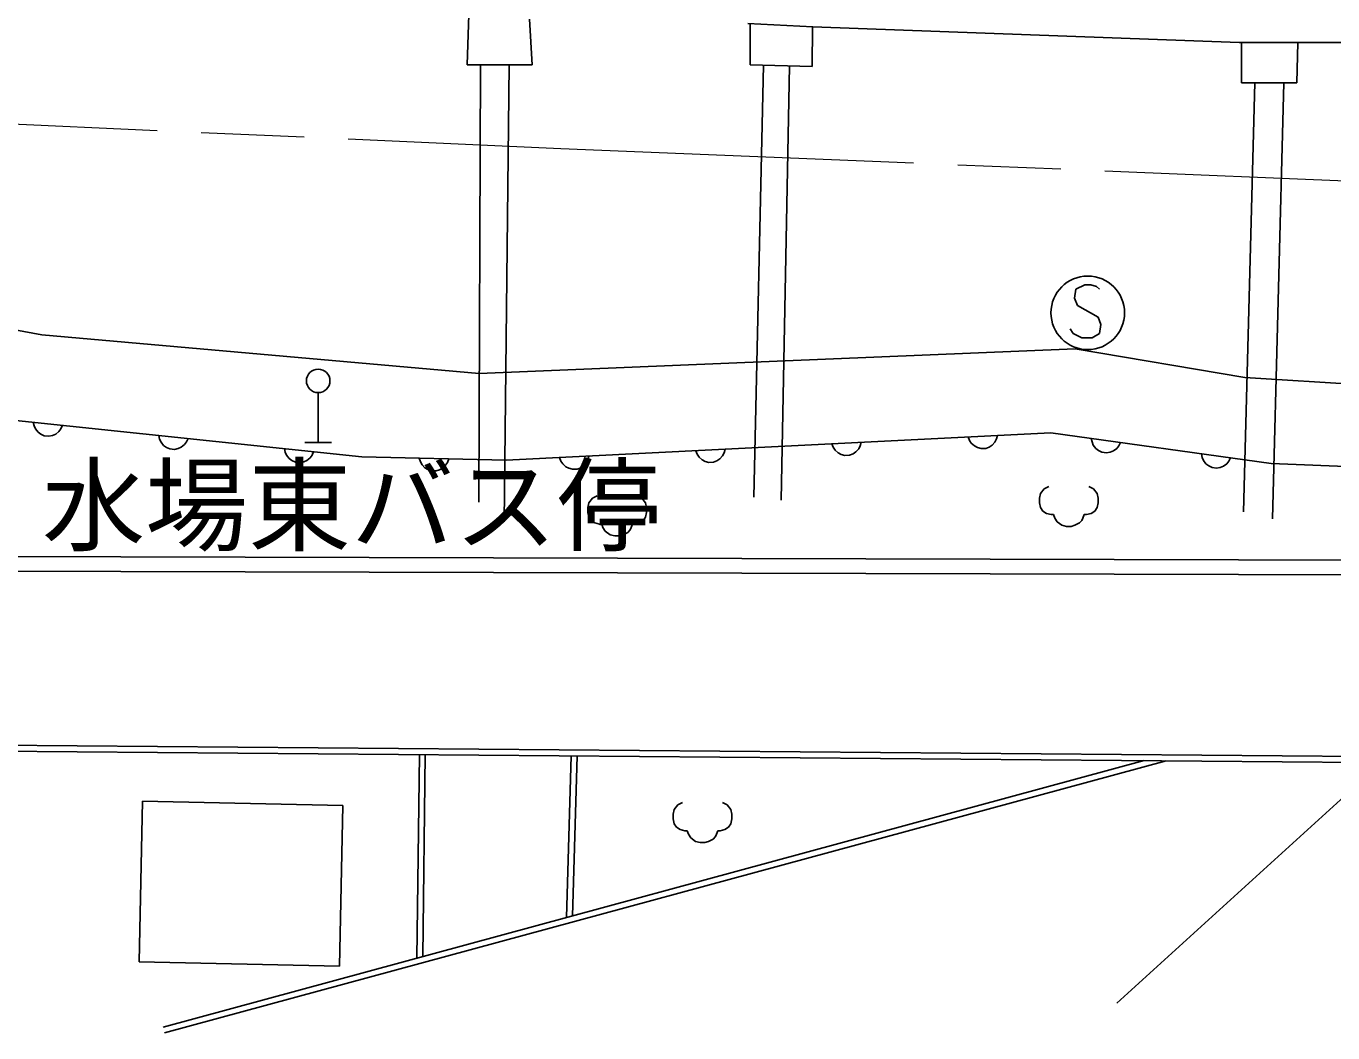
# Model space of a CAD drawing. Units: millimetres, scale not verified. Extents: x 40000 to 680000, y 20000 to 380000.
# Drawn here: x 277564 to 321962, y 248233 to 282448 of the extents above; entities that cross this region are included whole.
import ezdxf
from ezdxf.enums import TextEntityAlignment as Align

# ---------------------------------------------------------------- set-up
doc = ezdxf.new("R2010")
doc.units = ezdxf.units.MM
doc.header["$LTSCALE"] = 1000
doc.linetypes.add('CHAIN', pattern=[18.5, 12, -1.5, 3.5, -1.5])
for name, color, linetype, lineweight in [('M-BGD', 7, 'Continuous', 25), ('M-BGD-EXST', 7, 'Continuous', 25), ('M-BMK', 2, 'CHAIN', 13), ('M-STR-STRC', 7, 'Continuous', 25)]:
    doc.layers.add(name, color=color, linetype=linetype, lineweight=lineweight)
doc.styles.add('ＭＳ ゴシック', font='')
doc.styles.get('ＭＳ ゴシック').set_extended_font_data('MS Gothic')

msp = doc.modelspace()

# ---------------------------------------------------------------- linework, layer by layer
at = {"layer": 'M-BGD'}
for p, q in [((292601, 282847), (292544, 281130)), ((294753, 281130), (294661, 282680)), ((302084, 282543), (304292, 282420)), ((302166, 282538), (302164, 281130)), ((304275, 281081), (304276, 282421)), ((304292, 282420), (318777, 281895)), ((318777, 281895), (320741, 281895)), ((318853, 281895), (318853, 280518)), ((320738, 280518), (320770, 281895)), ((320741, 281895), (330875, 281876)), ((292544, 281130), (294753, 281130)), ((293002, 281130), (292943, 266275)), ((293981, 281130), (293802, 265600)), ((302164, 281130), (304275, 281081)), ((302619, 281119), (302286, 266437)), ((303505, 281098), (303218, 266339)), ((318853, 280518), (320738, 280518)), ((319311, 280518), (318924, 265946)), ((320292, 280518), (319906, 265701)), ((287487, 269992), (287487, 268292)), ((276170, 269159), (288967, 267815)), ((277806, 268987), (277833, 268863)), ((277833, 268863), (277882, 268758)), ((277882, 268758), (277971, 268648)), ((277971, 268648), (278064, 268578)), ((278568, 268585), (278678, 268674)), ((278678, 268674), (278748, 268767)), ((278748, 268767), (278800, 268882)), ((303569, 268183), (312379, 268631)), ((312379, 268631), (319863, 267588)), ((278064, 268578), (278180, 268525)), ((278180, 268525), (278339, 268509)), ((278339, 268509), (278462, 268536)), ((278462, 268536), (278568, 268585)), ((282072, 268539), (282099, 268416)), ((282099, 268416), (282148, 268310)), ((282148, 268310), (282237, 268200)), ((282237, 268200), (282330, 268130)), ((282834, 268137), (282944, 268226)), ((282944, 268226), (283014, 268319)), ((283014, 268319), (283066, 268435)), ((287037, 268292), (287937, 268292)), ((293876, 267692), (303569, 268183)), ((304941, 268254), (304987, 268136)), ((305851, 268080), (305905, 268183)), ((305905, 268183), (305939, 268304)), ((309566, 268488), (309612, 268371)), ((309612, 268371), (309677, 268274)), ((309677, 268274), (309782, 268179)), ((309782, 268179), (309885, 268124)), ((310285, 268144), (310382, 268209)), ((310382, 268209), (310476, 268314)), ((310476, 268314), (310531, 268417)), ((310531, 268417), (310565, 268539)), ((313755, 268439), (313778, 268315)), ((313778, 268315), (313823, 268208)), ((313823, 268208), (313908, 268095)), ((314616, 268097), (314689, 268188)), ((314689, 268188), (314745, 268301)), ((282330, 268130), (282445, 268077)), ((282445, 268077), (282605, 268061)), ((282605, 268061), (282728, 268088)), ((282728, 268088), (282834, 268137)), ((286337, 268091), (286365, 267968)), ((286365, 267968), (286414, 267862)), ((286414, 267862), (286503, 267752)), ((286503, 267752), (286596, 267682)), ((287100, 267689), (287209, 267778)), ((287209, 267778), (287280, 267872)), ((287280, 267872), (287332, 267987)), ((288967, 267815), (293876, 267692)), ((290922, 267766), (290959, 267645)), ((291878, 267622), (291921, 267741)), ((295689, 267784), (295735, 267667)), ((296654, 267713), (296688, 267835)), ((300315, 268019), (300361, 267901)), ((300361, 267901), (300426, 267804)), ((300426, 267804), (300531, 267710)), ((301033, 267675), (301130, 267740)), ((301130, 267740), (301225, 267845)), ((301225, 267845), (301280, 267948)), ((301280, 267948), (301314, 268070)), ((304987, 268136), (305052, 268039)), ((305052, 268039), (305157, 267944)), ((305157, 267944), (305259, 267889)), ((305259, 267889), (305381, 267856)), ((305381, 267856), (305541, 267864)), ((305541, 267864), (305659, 267910)), ((305659, 267910), (305756, 267975)), ((305756, 267975), (305851, 268080)), ((309885, 268124), (310007, 268090)), ((310007, 268090), (310167, 268098)), ((310167, 268098), (310285, 268144)), ((313908, 268095), (313999, 268022)), ((313999, 268022), (314113, 267965)), ((314113, 267965), (314271, 267943)), ((314271, 267943), (314395, 267966)), ((314395, 267966), (314503, 268012)), ((314503, 268012), (314616, 268097)), ((317497, 267918), (317520, 267793)), ((317520, 267793), (317566, 267686)), ((318431, 267666), (318487, 267780)), ((286596, 267682), (286711, 267630)), ((286711, 267630), (286870, 267613)), ((286870, 267613), (286994, 267640)), ((286994, 267640), (287100, 267689)), ((290959, 267645), (291016, 267544)), ((291016, 267544), (291114, 267441)), ((291114, 267441), (291212, 267379)), ((291212, 267379), (291331, 267336)), ((291331, 267336), (291491, 267332)), ((291491, 267332), (291612, 267369)), ((291612, 267369), (291713, 267426)), ((291713, 267426), (291816, 267524)), ((291816, 267524), (291878, 267622)), ((295735, 267667), (295800, 267570)), ((295800, 267570), (295905, 267475)), ((295905, 267475), (296008, 267420)), ((296008, 267420), (296130, 267386)), ((296130, 267386), (296290, 267394)), ((296290, 267394), (296407, 267440)), ((296407, 267440), (296504, 267505)), ((296504, 267505), (296599, 267610)), ((296599, 267610), (296654, 267713)), ((300531, 267710), (300634, 267655)), ((300634, 267655), (300756, 267621)), ((300756, 267621), (300915, 267629)), ((300915, 267629), (301033, 267675)), ((317566, 267686), (317651, 267573)), ((317651, 267573), (317742, 267500)), ((317742, 267500), (317855, 267444)), ((317855, 267444), (318013, 267422)), ((318013, 267422), (318138, 267445)), ((318138, 267445), (318245, 267490)), ((318245, 267490), (318358, 267576)), ((318358, 267576), (318431, 267666)), ((319863, 267588), (325569, 267343)), ((296803, 266404), (296683, 266244)), ((296963, 266484), (296803, 266404)), ((298483, 266404), (298323, 266484)), ((298603, 266244), (298483, 266404)), ((312030, 266566), (311990, 266406)), ((311990, 266406), (311990, 266246)), ((312150, 266726), (312030, 266566)), ((312310, 266806), (312150, 266726)), ((313830, 266726), (313670, 266806)), ((313950, 266566), (313830, 266726)), ((313990, 266406), (313950, 266566)), ((313990, 266246), (313990, 266406)), ((296683, 266244), (296643, 266084)), ((296643, 266084), (296643, 265924)), ((298643, 266084), (298603, 266244)), ((298643, 265924), (298643, 266084)), ((311990, 266246), (312030, 266086)), ((312030, 266086), (312110, 265966)), ((312110, 265966), (312230, 265886)), ((313750, 265886), (313870, 265966)), ((313870, 265966), (313950, 266086)), ((313950, 266086), (313990, 266246)), ((296643, 265924), (296683, 265764)), ((296683, 265764), (296763, 265644)), ((296763, 265644), (296883, 265564)), ((296883, 265564), (297043, 265524)), ((297043, 265524), (297123, 265524)), ((297123, 265524), (297163, 265404)), ((298123, 265404), (298163, 265524)), ((298163, 265524), (298243, 265524)), ((298243, 265524), (298403, 265564)), ((298403, 265564), (298523, 265644)), ((298523, 265644), (298603, 265764)), ((298603, 265764), (298643, 265924)), ((312230, 265886), (312390, 265846)), ((312390, 265846), (312470, 265846)), ((312470, 265846), (312510, 265726)), ((312510, 265726), (312590, 265606)), ((312590, 265606), (312750, 265486)), ((313190, 265486), (313350, 265566)), ((313350, 265566), (313430, 265646)), ((313430, 265646), (313470, 265726)), ((313470, 265726), (313510, 265846)), ((313510, 265846), (313590, 265846)), ((313590, 265846), (313750, 265886)), ((297163, 265404), (297243, 265284)), ((297243, 265284), (297403, 265164)), ((297403, 265164), (297563, 265124)), ((297563, 265124), (297723, 265124)), ((297723, 265124), (297843, 265164)), ((297843, 265164), (298003, 265244)), ((298003, 265244), (298083, 265324)), ((298083, 265324), (298123, 265404)), ((312750, 265486), (312910, 265446)), ((312910, 265446), (313070, 265446)), ((313070, 265446), (313190, 265486)), ((255549, 264483), (329168, 264280)), ((255548, 263983), (329110, 263780)), ((327276, 257387), (255002, 257993)), ((327306, 257587), (255004, 258193)), ((290924, 257692), (290837, 250768)), ((291124, 257690), (291037, 250823)), ((296082, 257648), (295920, 252150)), ((296282, 257647), (296122, 252205)), ((315555, 257485), (282217, 248426)), ((316294, 257479), (282270, 248233)), ((281399, 250647), (281518, 256109)), ((281518, 256109), (288329, 255961)), ((288329, 255961), (288210, 250498)), ((299584, 255822), (299544, 255662)), ((299704, 255982), (299584, 255822)), ((299864, 256062), (299704, 255982)), ((301384, 255982), (301224, 256062)), ((301504, 255822), (301384, 255982)), ((301544, 255662), (301504, 255822)), ((299544, 255662), (299544, 255502)), ((299544, 255502), (299584, 255342)), ((299584, 255342), (299664, 255222)), ((301424, 255222), (301504, 255342)), ((301504, 255342), (301544, 255502)), ((301544, 255502), (301544, 255662)), ((299664, 255222), (299784, 255142)), ((299784, 255142), (299944, 255102)), ((299944, 255102), (300024, 255102)), ((300024, 255102), (300064, 254982)), ((300064, 254982), (300144, 254862)), ((300144, 254862), (300304, 254742)), ((300904, 254822), (300984, 254902)), ((300984, 254902), (301024, 254982)), ((301024, 254982), (301064, 255102)), ((301064, 255102), (301144, 255102)), ((301144, 255102), (301304, 255142)), ((301304, 255142), (301424, 255222)), ((300304, 254742), (300464, 254702)), ((300464, 254702), (300624, 254702)), ((300624, 254702), (300744, 254742)), ((300744, 254742), (300904, 254822)), ((288210, 250498), (281399, 250647))]:
    msp.add_line(p, q, dxfattribs=at)
msp.add_circle((287487, 270392), 400, dxfattribs=at)
at = {"layer": 'M-BGD-EXST'}
for p, q in [((313233, 273505), (313183, 273205)), ((313533, 273655), (313233, 273505)), ((313733, 273655), (313533, 273655)), ((313933, 273605), (313733, 273655)), ((314033, 273505), (313933, 273605)), ((313183, 273205), (313283, 272955)), ((313283, 272955), (313983, 272555)), ((313983, 272555), (314083, 272305)), ((314083, 272305), (314033, 272005)), ((313133, 272005), (313033, 272155)), ((313433, 271855), (313133, 272005)), ((313783, 271855), (313433, 271855)), ((314033, 272005), (313783, 271855))]:
    msp.add_line(p, q, dxfattribs=at)
msp.add_circle((313633, 272705), 1250, dxfattribs=at)
at = {"layer": 'M-BMK'}
for p, q in [((270027, 279439), (295728, 278293)), ((295728, 278293), (327401, 276989))]:
    msp.add_line(p, q, dxfattribs=at)
at = {"layer": 'M-STR-STRC'}
for p, q in [((265751, 274232), (278093, 271955)), ((278093, 271955), (292952, 270637)), ((292952, 270637), (313202, 271476)), ((313202, 271476), (318969, 270502)), ((318969, 270502), (326877, 270023)), ((333036, 266014), (314627, 249240))]:
    msp.add_line(p, q, dxfattribs=at)

# ---------------------------------------------------------------- texts
at = {"layer": 'M-BGD', "style": 'ＭＳ ゴシック'}
msp.add_text('水場東バス停', height=2566, dxfattribs=at).set_placement((278104, 264111), align=Align.BOTTOM_LEFT)

doc.saveas('drawing.dxf')
